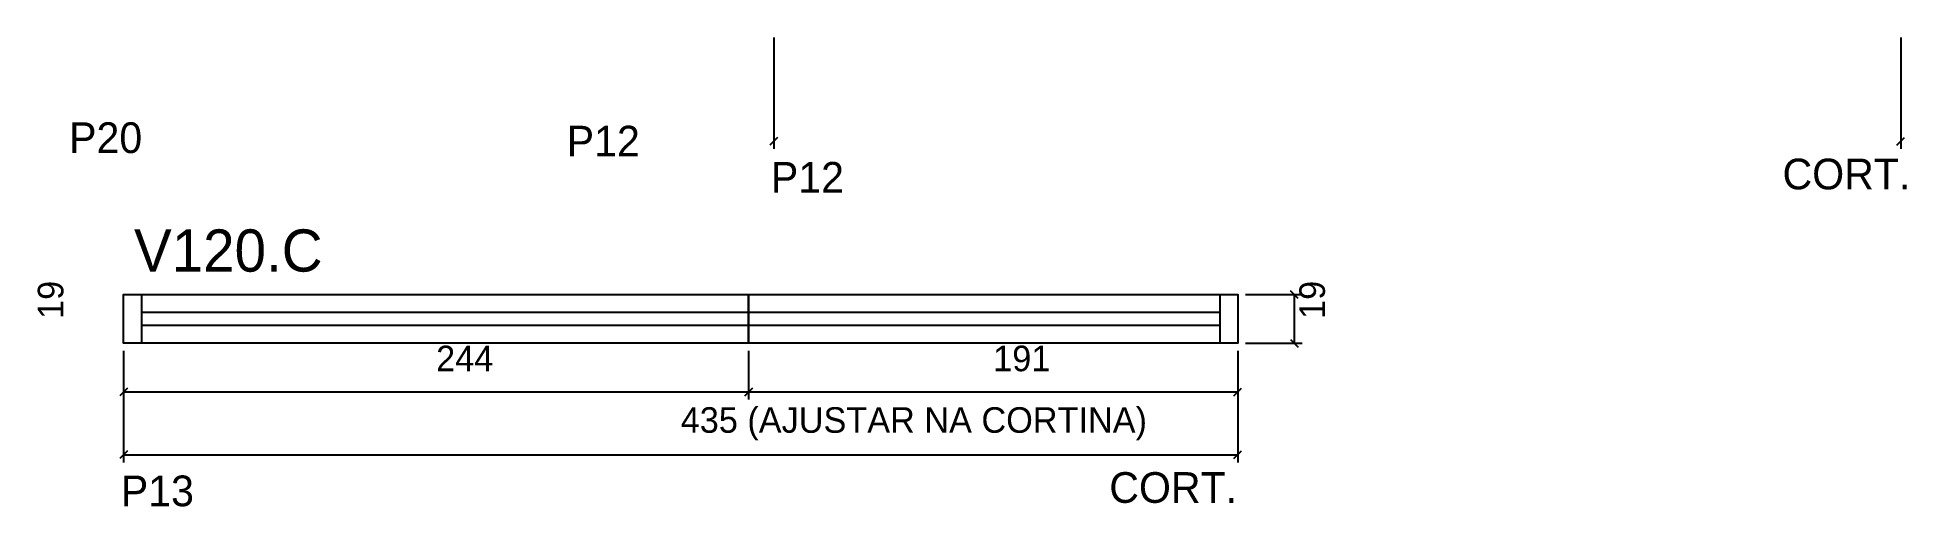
# Model space of a CAD drawing. Header units: metres. Extents: x 2142 to 2871, y 16696 to 16879.
import ezdxf

# ---------------------------------------------------------------- set-up
doc = ezdxf.new("R2010")
doc.units = ezdxf.units.M
for name, color, linetype in [('5', 7, 'Continuous'), ('COTA', 7, 'Continuous'), ('NOMENCLATURA', 7, 'Continuous'), ('Painéis', 7, 'Continuous'), ('SARR_2.2x7', 7, 'Continuous')]:
    doc.layers.add(name, color=color, linetype=linetype)

msp = doc.modelspace()

# ---------------------------------------------------------------- linework, layer by layer
at = {"layer": 'COTA', "color": 4, "lineweight": 25}
for p, q in [((2429.1, 16879.31), (2429.1, 16835.68)), ((2869.1, 16879.31), (2869.1, 16835.68)), ((2613.29, 16778.76), (2635.41, 16778.76)), ((2632.41, 16759.76), (2632.41, 16778.76)), ((2175.29, 16756.76), (2175.29, 16737.71)), ((2175.29, 16756.76), (2175.29, 16713.13)), ((2419.29, 16756.76), (2419.29, 16737.71)), ((2419.29, 16756.76), (2419.29, 16737.71)), ((2610.29, 16756.76), (2610.29, 16737.71)), ((2610.29, 16756.76), (2610.29, 16713.13)), ((2613.29, 16759.76), (2635.41, 16759.76)), ((2175.29, 16740.71), (2419.29, 16740.71)), ((2419.29, 16740.71), (2610.29, 16740.71)), ((2175.29, 16716.13), (2610.29, 16716.13))]:
    msp.add_line(p, q, dxfattribs=at)
at = {"layer": 'COTA', "color": 0, "lineweight": 25}
for p, q in [((2430.6, 16840.18), (2427.6, 16837.18)), ((2867.6, 16837.18), (2870.6, 16840.18)), ((2633.91, 16777.26), (2630.91, 16780.26)), ((2630.91, 16761.26), (2633.91, 16758.26)), ((2176.79, 16742.21), (2173.79, 16739.21)), ((2417.79, 16739.21), (2420.79, 16742.21)), ((2420.79, 16742.21), (2417.79, 16739.21)), ((2608.79, 16739.21), (2611.79, 16742.21)), ((2176.79, 16717.63), (2173.79, 16714.63)), ((2608.79, 16714.63), (2611.79, 16717.63))]:
    msp.add_line(p, q, dxfattribs=at)
at = {"layer": 'Painéis', "color": 200, "lineweight": 25}
for points in [[(2419.29, 16759.76), (2175.29, 16759.76), (2175.29, 16778.76), (2419.29, 16778.76)], [(2419.29, 16778.76), (2610.29, 16778.76), (2610.29, 16759.76), (2419.29, 16759.76)]]:
    msp.add_lwpolyline(points, close=True, dxfattribs=at)
at = {"layer": 'SARR_2.2x7', "color": 40, "lineweight": 25}
for p, q in [((2182.29, 16778.76), (2182.29, 16759.76)), ((2603.29, 16778.76), (2603.29, 16759.76)), ((2419.29, 16771.76), (2182.29, 16771.76)), ((2603.29, 16771.76), (2419.29, 16771.76)), ((2182.29, 16766.76), (2419.29, 16766.76)), ((2419.29, 16766.76), (2603.29, 16766.76))]:
    msp.add_line(p, q, dxfattribs=at)

# ---------------------------------------------------------------- texts
at = {"layer": '5', "color": 5, "lineweight": 25}
for s, p in [('P20', (2153.99, 16834.09)), ('P12', (2348.27, 16832.75)), ('P12', (2427.98, 16818.58)), ('CORT.', (2822.96, 16819.9)), ('P13', (2174.18, 16696.03)), ('CORT.', (2560.11, 16697.35))]:
    msp.add_text(s, height=12, rotation=359.99996, dxfattribs=at).set_placement(p)
at = {"layer": 'COTA', "color": 240, "lineweight": 25}
for p in [(2151.76, 16769.26), (2644.32, 16769.26)]:
    msp.add_text('19', height=10, rotation=90, dxfattribs=at).set_placement(p)
for s, p in [('244', (2297.29, 16748.78)), ('191', (2514.79, 16748.79)), ('435 (AJUSTAR NA CORTINA)', (2392.79, 16724.73))]:
    msp.add_text(s, height=10, dxfattribs=at).set_placement(p)
at = {"layer": 'NOMENCLATURA', "color": 7, "lineweight": 25}
msp.add_text('V120.C', height=16.5, dxfattribs=at).set_placement((2179.35, 16787.73))

doc.saveas('drawing.dxf')
